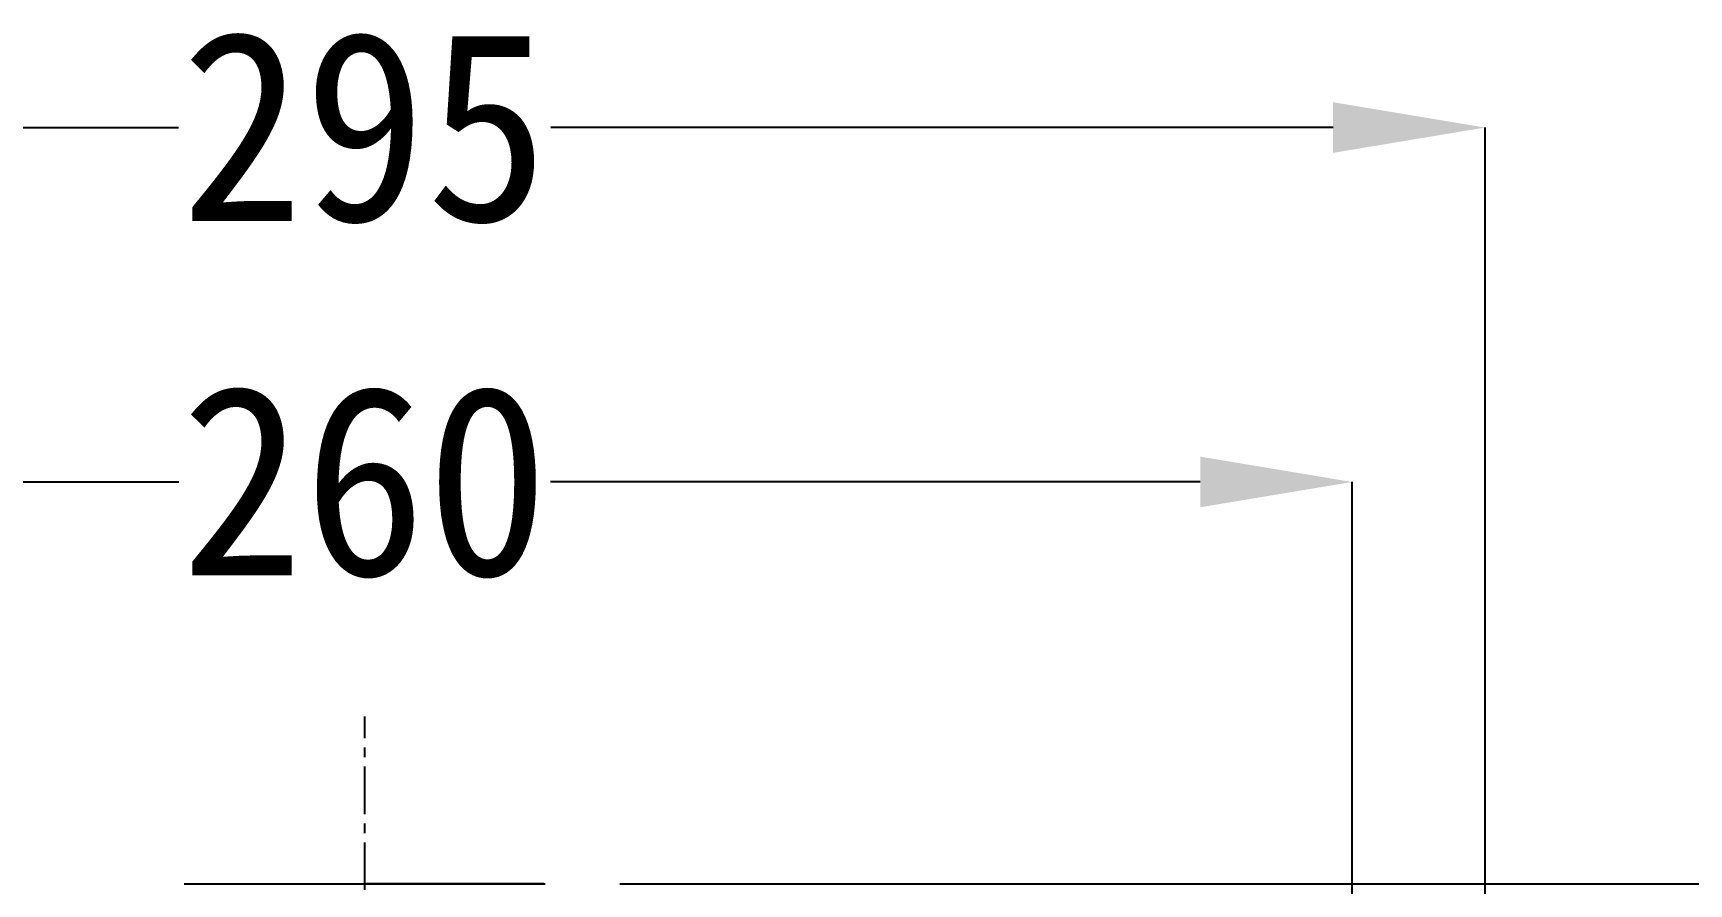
# Model space of a CAD drawing. Header units: millimetres. Extents: x -6 to 705, y -10 to 538.
# Drawn here: x 610.87 to 654.47, y 341.17 to 363.57 of the extents above; entities that cross this region are included whole.
import ezdxf

# ---------------------------------------------------------------- set-up
doc = ezdxf.new("R2010")
doc.units = ezdxf.units.MM
doc.linetypes.add('CENTER', pattern=[2, 1.25, -0.25, 0.25, -0.25])
doc.layers.add('02___PRT_ALL_AXES', color=7, linetype='Continuous')
doc.layers.add('06___PRT_ALL_SURFS', color=7, linetype='Continuous')
doc.layers.add('\\M+5B1EA\\M+5D7A2\\M+5B2E3', color=7, linetype='Continuous', lineweight=25)
doc.layers.add('\\M+5D6D0\\M+5D0C4\\M+5CFDF\\M+5B2E3', color=7, linetype='CENTER', lineweight=25)
doc.styles.get("Standard").update_dxf_attribs({"font": 'GulimChe.ttf'})

msp = doc.modelspace()

# ---------------------------------------------------------------- linework, layer by layer
at = {"color": 0, "linetype": 'Continuous', "lineweight": -3}
msp.add_line((614.849, 341.172), (624.351, 341.172), dxfattribs=at)
at = {"layer": '02___PRT_ALL_AXES', "color": 0, "linetype": 'Continuous', "lineweight": -3}
msp.add_line((624.316, 341.172), (619.6, 341.172), dxfattribs=at)
at = {"layer": '06___PRT_ALL_SURFS', "color": 0, "linetype": 'Continuous', "lineweight": -3}
msp.add_line((614.884, 341.172), (619.6, 341.172), dxfattribs=at)
at = {"layer": '\\M+5B1EA\\M+5D7A2\\M+5B2E3', "lineweight": -3}
for p, q in [((594.1, 361.087), (614.698, 361.087)), ((645.1, 361.087), (624.502, 361.087)), ((649.1, 330.232), (649.1, 361.087)), ((597.6, 351.754), (614.705, 351.754)), ((641.6, 351.754), (624.495, 351.754)), ((645.6, 326.732), (645.6, 351.754)), ((626.316, 341.172), (664.796, 341.172))]:
    msp.add_line(p, q, dxfattribs=at)
at = {"layer": '\\M+5B1EA\\M+5D7A2\\M+5B2E3'}
for points in [[(645.1, 361.754), (645.1, 360.42), (649.1, 361.087)], [(641.6, 352.421), (641.6, 351.088), (645.6, 351.754)]]:
    msp.add_solid(points, dxfattribs=at)
at = {"layer": '\\M+5D6D0\\M+5D0C4\\M+5CFDF\\M+5B2E3', "color": 1}
msp.add_line((619.6, 269.011), (619.6, 345.58), dxfattribs=at)

# ---------------------------------------------------------------- texts
at = {"layer": '\\M+5B1EA\\M+5D7A2\\M+5B2E3', "lineweight": -3, "char_height": 5, "attachment_point": 5}
for s, insert in [('\\A1;295', (619.6, 361.087)), ('\\A1;260', (619.6, 351.754))]:
    msp.add_mtext(s, dxfattribs=dict(at, insert=insert))

doc.saveas('drawing.dxf')
